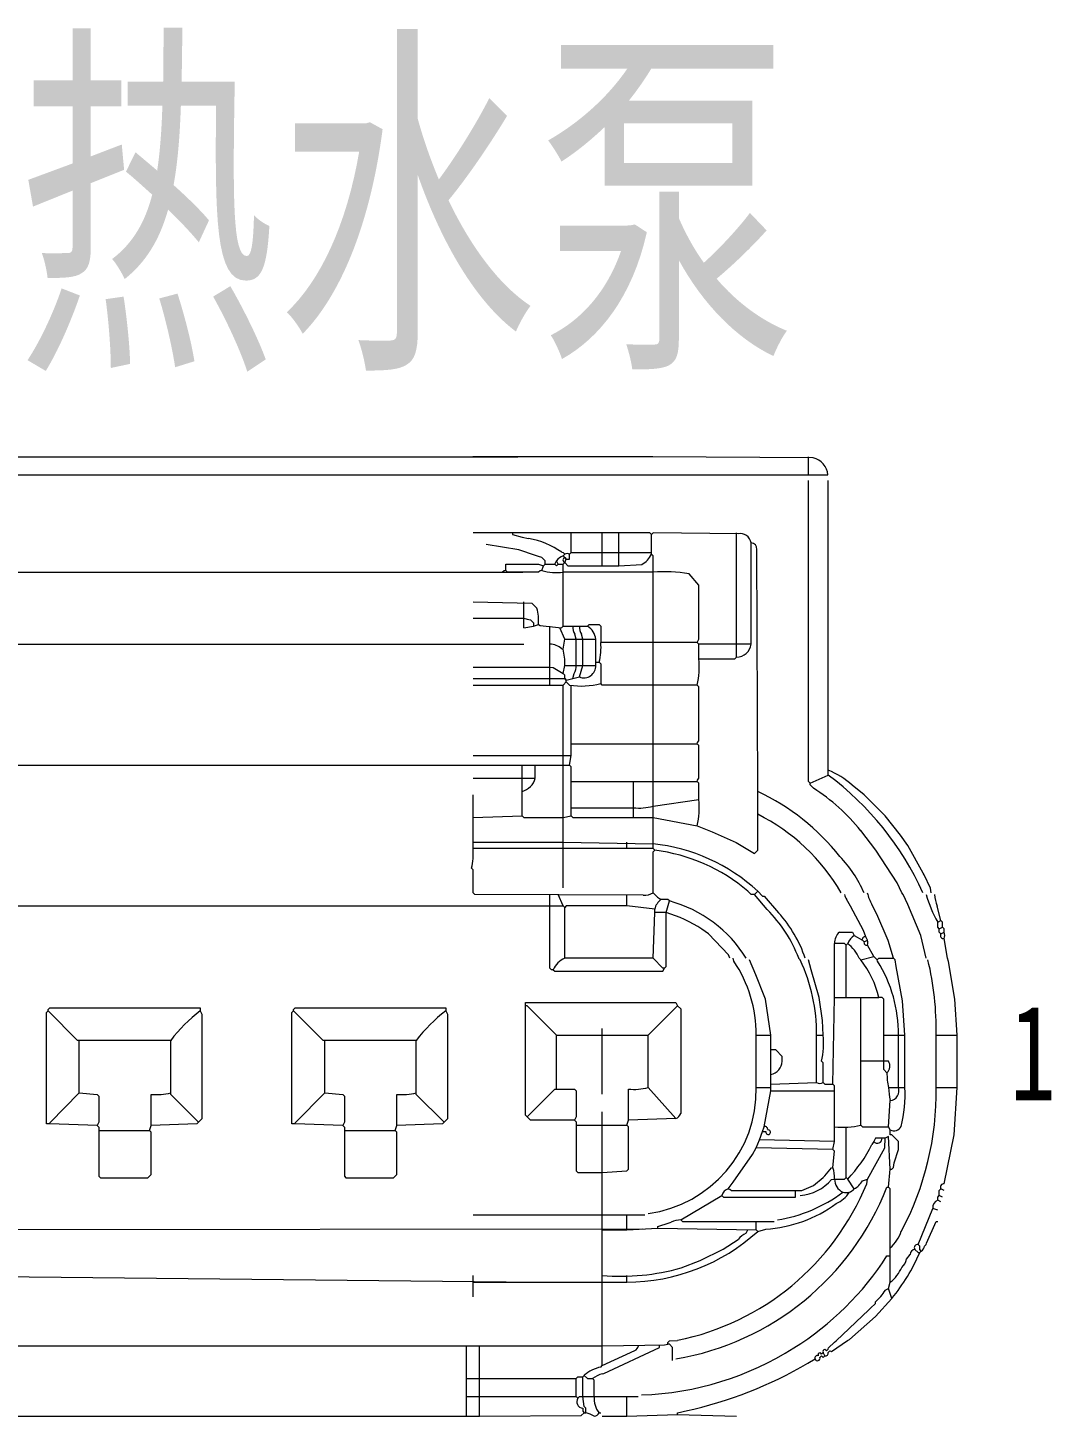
# Model space of a CAD drawing. Header units: inches. Extents: x 47316 to 59086, y 3141 to 11743.
# Drawn here: x 53830.81 to 53849.57, y 9923.17 to 9948.64 of the extents above; entities that cross this region are included whole.
import ezdxf

# ---------------------------------------------------------------- set-up
doc = ezdxf.new("R2010")
doc.units = ezdxf.units.IN
doc.header["$MEASUREMENT"] = 0
doc.styles.add('MtX_FangSong_GB2312', font='')
doc.styles.get('MtX_FangSong_GB2312').set_extended_font_data('FangSong_GB2312')

msp = doc.modelspace()

# ---------------------------------------------------------------- linework, layer by layer
at = {"color": 0, "lineweight": 15}
for p, q in [((53825.979, 9940.768), (53839.795, 9940.768)), ((53825.979, 9940.438), (53838.97, 9940.438)), ((53826.522, 9938.653), (53839.887, 9938.653)), ((53827.392, 9937.333), (53839.902, 9937.333)), ((53825.982, 9935.113), (53839.797, 9935.113)), ((53825.982, 9932.533), (53839.677, 9932.533)), ((53828.352, 9926.593), (53842.077, 9926.608)), ((53828.352, 9925.753), (53840.157, 9925.633)), ((53825.982, 9924.463), (53839.092, 9924.463)), ((53825.862, 9923.173), (53839.092, 9923.173))]:
    msp.add_line(p, q, dxfattribs=at)
at = {"color": 0, "linetype": 'Continuous', "lineweight": 15}
for p, q in [((53840.62, 9940.768), (53838.97, 9940.768)), ((53842.27, 9940.768), (53840.62, 9940.768)), ((53845.209, 9940.753), (53842.27, 9940.768)), ((53845.12, 9940.438), (53845.12, 9940.768)), ((53838.97, 9940.438), (53840.62, 9940.438)), ((53840.62, 9940.438), (53842.27, 9940.438)), ((53842.27, 9940.438), (53845.12, 9940.438)), ((53845.12, 9940.438), (53845.48, 9940.438)), ((53845.122, 9934.813), (53845.122, 9940.333)), ((53845.482, 9935.023), (53845.482, 9940.333)), ((53840.622, 9939.373), (53838.972, 9939.373)), ((53839.692, 9939.373), (53839.692, 9939.343)), ((53839.692, 9939.343), (53839.875, 9939.295)), ((53839.875, 9939.295), (53839.99, 9939.271)), ((53842.212, 9939.373), (53840.622, 9939.373)), ((53840.772, 9939.013), (53840.772, 9939.373)), ((53841.342, 9939.013), (53841.342, 9939.373)), ((53841.642, 9939.013), (53841.642, 9939.373)), ((53842.242, 9939.343), (53842.212, 9939.373)), ((53842.272, 9939.373), (53842.242, 9939.343)), ((53842.242, 9939.013), (53842.242, 9939.343)), ((53843.832, 9939.358), (53842.272, 9939.373)), ((53843.802, 9937.333), (53843.802, 9939.373)), ((53839.81, 9939.061), (53839.212, 9939.163)), ((53840.115, 9938.962), (53839.81, 9939.061)), ((53840.169, 9938.944), (53840.115, 9938.962)), ((53840.598, 9939.02), (53840.622, 9939.013)), ((53840.622, 9939.013), (53840.652, 9938.983)), ((53840.622, 9938.953), (53840.652, 9938.983)), ((53840.742, 9938.983), (53840.772, 9939.013)), ((53840.742, 9938.983), (53840.772, 9939.013)), ((53840.742, 9938.893), (53840.742, 9938.983)), ((53840.772, 9939.013), (53841.342, 9939.013)), ((53841.342, 9939.013), (53841.642, 9939.013)), ((53841.342, 9938.773), (53841.342, 9939.013)), ((53841.642, 9939.013), (53842.242, 9939.013)), ((53841.642, 9938.773), (53841.642, 9939.013)), ((53842.242, 9938.983), (53842.242, 9939.013)), ((53842.272, 9938.953), (53842.242, 9938.983)), ((53844.072, 9937.333), (53844.072, 9939.193)), ((53844.192, 9934.633), (53844.177, 9939.073)), ((53839.572, 9938.683), (53839.572, 9938.803)), ((53839.572, 9938.803), (53840.172, 9938.803)), ((53840.232, 9938.923), (53840.169, 9938.944)), ((53840.172, 9938.803), (53840.262, 9938.773)), ((53840.292, 9938.863), (53840.232, 9938.923)), ((53840.232, 9938.683), (53840.262, 9938.773)), ((53840.262, 9938.773), (53840.292, 9938.803)), ((53840.262, 9938.773), (53840.292, 9938.803)), ((53840.292, 9938.803), (53840.292, 9938.863)), ((53840.292, 9938.803), (53840.472, 9938.803)), ((53840.472, 9938.803), (53840.502, 9938.863)), ((53840.472, 9938.803), (53840.502, 9938.773)), ((53840.532, 9938.803), (53840.502, 9938.863)), ((53840.502, 9938.773), (53840.532, 9938.803)), ((53840.532, 9938.803), (53840.622, 9938.803)), ((53840.622, 9938.953), (53840.652, 9938.923)), ((53840.622, 9938.803), (53840.652, 9938.833)), ((53840.622, 9938.803), (53840.652, 9938.833)), ((53840.622, 9938.653), (53840.622, 9938.803)), ((53840.652, 9938.923), (53840.682, 9938.893)), ((53840.682, 9938.893), (53840.652, 9938.923)), ((53840.652, 9938.833), (53840.682, 9938.893)), ((53840.652, 9938.833), (53840.712, 9938.773)), ((53840.682, 9938.893), (53840.742, 9938.893)), ((53840.712, 9938.773), (53841.342, 9938.773)), ((53841.342, 9938.773), (53841.642, 9938.773)), ((53841.642, 9938.773), (53842.065, 9938.797)), ((53842.272, 9938.653), (53842.272, 9938.953)), ((53839.545, 9938.677), (53839.512, 9938.653)), ((53839.572, 9938.683), (53839.545, 9938.677)), ((53839.602, 9938.653), (53839.572, 9938.683)), ((53840.172, 9938.653), (53839.602, 9938.653)), ((53840.205, 9938.677), (53840.172, 9938.653)), ((53840.232, 9938.683), (53840.205, 9938.677)), ((53840.622, 9937.663), (53840.622, 9938.653)), ((53842.272, 9938.653), (53840.622, 9938.653)), ((53842.272, 9937.363), (53842.272, 9938.653)), ((53843.112, 9938.413), (53842.932, 9938.623)), ((53843.112, 9937.423), (53843.112, 9938.413)), ((53838.972, 9938.113), (53840.052, 9938.083)), ((53839.902, 9937.813), (53839.902, 9938.113)), ((53840.052, 9938.083), (53840.142, 9937.993)), ((53838.972, 9937.813), (53839.902, 9937.813)), ((53839.902, 9937.813), (53839.965, 9937.792)), ((53839.902, 9937.633), (53839.902, 9937.813)), ((53839.965, 9937.792), (53840.022, 9937.783)), ((53840.022, 9937.783), (53840.082, 9937.723)), ((53840.082, 9937.723), (53840.082, 9937.663)), ((53840.082, 9937.663), (53840.172, 9937.693)), ((53840.172, 9937.693), (53840.203, 9937.676)), ((53841.072, 9937.663), (53841.102, 9937.693)), ((53841.102, 9937.693), (53841.282, 9937.693)), ((53841.282, 9937.693), (53841.312, 9937.663)), ((53839.902, 9937.633), (53840.082, 9937.663)), ((53840.203, 9937.676), (53840.592, 9937.633)), ((53840.382, 9937.333), (53840.382, 9937.663)), ((53840.652, 9937.423), (53840.562, 9937.633)), ((53840.592, 9937.633), (53840.622, 9937.663)), ((53840.622, 9937.663), (53841.072, 9937.663)), ((53840.862, 9937.423), (53840.838, 9937.516)), ((53840.982, 9937.423), (53840.958, 9937.516)), ((53841.312, 9937.663), (53841.312, 9937.363)), ((53840.382, 9936.913), (53840.382, 9937.333)), ((53840.597, 9937.25), (53840.622, 9937.243)), ((53840.622, 9937.243), (53840.652, 9937.423)), ((53840.652, 9937.423), (53840.862, 9937.423)), ((53840.862, 9937.423), (53840.982, 9937.423)), ((53840.862, 9936.943), (53840.862, 9937.423)), ((53840.982, 9937.423), (53841.222, 9937.423)), ((53840.982, 9936.943), (53840.982, 9937.423)), ((53841.222, 9937.003), (53841.222, 9937.423)), ((53842.272, 9937.363), (53841.312, 9937.363)), ((53843.082, 9937.363), (53842.272, 9937.363)), ((53842.272, 9936.583), (53842.272, 9937.363)), ((53843.082, 9937.363), (53843.112, 9937.423)), ((53843.112, 9937.333), (53843.082, 9937.363)), ((53843.112, 9937.333), (53843.082, 9937.363)), ((53843.802, 9937.333), (53843.112, 9937.333)), ((53843.112, 9937.063), (53843.112, 9937.333)), ((53844.072, 9937.333), (53843.802, 9937.333)), ((53843.802, 9937.093), (53843.802, 9937.333)), ((53840.622, 9936.793), (53840.652, 9936.943)), ((53840.652, 9936.943), (53840.862, 9936.943)), ((53840.862, 9936.943), (53840.982, 9936.943)), ((53840.922, 9936.733), (53840.982, 9936.943)), ((53840.982, 9936.943), (53841.222, 9936.943)), ((53841.222, 9937.003), (53841.282, 9937.003)), ((53841.222, 9936.943), (53841.222, 9937.003)), ((53841.282, 9937.003), (53841.312, 9936.973)), ((53841.312, 9936.973), (53841.312, 9936.613)), ((53843.112, 9937.063), (53843.772, 9937.063)), ((53843.772, 9937.063), (53843.802, 9937.093)), ((53838.972, 9936.913), (53840.382, 9936.913)), ((53838.972, 9936.703), (53840.382, 9936.703)), ((53840.382, 9936.913), (53840.439, 9936.904)), ((53840.382, 9936.703), (53840.382, 9936.913)), ((53840.382, 9936.703), (53840.652, 9936.703)), ((53840.382, 9936.583), (53840.382, 9936.703)), ((53840.439, 9936.904), (53840.622, 9936.793)), ((53840.652, 9936.763), (53840.622, 9936.793)), ((53840.652, 9936.703), (53840.652, 9936.763)), ((53840.652, 9936.703), (53840.682, 9936.673)), ((53840.682, 9936.673), (53840.652, 9936.703)), ((53840.682, 9936.673), (53840.802, 9936.703)), ((53840.682, 9936.643), (53840.682, 9936.673)), ((53840.802, 9936.703), (53840.826, 9936.796)), ((53840.802, 9936.703), (53840.922, 9936.733)), ((53838.972, 9936.583), (53840.382, 9936.583)), ((53840.382, 9936.583), (53840.622, 9936.583)), ((53840.622, 9936.583), (53840.682, 9936.643)), ((53840.622, 9935.293), (53840.622, 9936.583)), ((53840.742, 9936.583), (53840.682, 9936.643)), ((53840.772, 9935.503), (53840.772, 9936.583)), ((53841.342, 9936.583), (53841.312, 9936.613)), ((53842.272, 9936.583), (53841.342, 9936.583)), ((53843.082, 9936.583), (53842.272, 9936.583)), ((53842.272, 9935.503), (53842.272, 9936.583)), ((53843.112, 9936.553), (53843.082, 9936.583)), ((53843.112, 9935.563), (53843.112, 9936.553)), ((53840.772, 9935.503), (53842.272, 9935.503)), ((53840.772, 9935.293), (53840.772, 9935.503)), ((53842.272, 9935.503), (53843.082, 9935.503)), ((53842.272, 9934.813), (53842.272, 9935.503)), ((53843.082, 9935.503), (53843.088, 9935.53)), ((53843.112, 9935.473), (53843.082, 9935.503)), ((53843.088, 9935.53), (53843.112, 9935.563)), ((53843.112, 9934.873), (53843.112, 9935.473)), ((53838.972, 9935.293), (53840.622, 9935.293)), ((53840.622, 9935.293), (53840.772, 9935.293)), ((53840.622, 9935.113), (53840.622, 9935.293)), ((53840.742, 9935.113), (53840.772, 9935.293)), ((53838.972, 9935.113), (53840.622, 9935.113)), ((53839.872, 9934.873), (53839.872, 9935.113)), ((53840.112, 9934.873), (53840.112, 9935.113)), ((53840.622, 9935.113), (53840.742, 9935.113)), ((53840.622, 9934.153), (53840.622, 9935.113)), ((53840.772, 9935.083), (53840.742, 9935.113)), ((53840.772, 9934.813), (53840.772, 9935.083)), ((53845.152, 9934.783), (53845.482, 9934.933)), ((53845.482, 9934.933), (53845.482, 9935.023)), ((53838.972, 9934.873), (53839.872, 9934.873)), ((53839.872, 9934.873), (53840.112, 9934.873)), ((53839.872, 9934.633), (53839.872, 9934.873)), ((53839.872, 9934.183), (53839.872, 9934.633)), ((53840.772, 9934.813), (53842.272, 9934.813)), ((53840.772, 9934.333), (53840.772, 9934.813)), ((53841.912, 9934.333), (53841.912, 9934.813)), ((53842.272, 9934.813), (53843.082, 9934.813)), ((53842.272, 9934.363), (53842.272, 9934.813)), ((53843.082, 9934.813), (53843.088, 9934.84)), ((53843.112, 9934.783), (53843.082, 9934.813)), ((53843.088, 9934.84), (53843.112, 9934.873)), ((53843.112, 9934.483), (53843.112, 9934.783)), ((53844.192, 9934.213), (53844.192, 9934.633)), ((53845.152, 9934.783), (53845.122, 9934.813)), ((53845.152, 9934.753), (53845.152, 9934.783)), ((53845.212, 9934.693), (53845.152, 9934.753)), ((53846.142, 9934.573), (53845.926, 9934.746)), ((53838.972, 9934.153), (53838.972, 9934.573)), ((53842.272, 9934.363), (53843.112, 9934.483)), ((53846.532, 9934.183), (53846.142, 9934.573)), ((53838.972, 9934.153), (53839.872, 9934.183)), ((53838.972, 9933.703), (53838.972, 9934.153)), ((53839.872, 9934.183), (53839.902, 9934.153)), ((53839.902, 9934.153), (53840.622, 9934.153)), ((53840.622, 9934.153), (53840.772, 9934.183)), ((53840.622, 9933.703), (53840.622, 9934.153)), ((53840.772, 9934.333), (53841.912, 9934.333)), ((53840.772, 9934.183), (53840.772, 9934.333)), ((53840.772, 9934.183), (53840.802, 9934.153)), ((53840.802, 9934.153), (53841.912, 9934.153)), ((53841.912, 9934.153), (53841.912, 9934.333)), ((53841.912, 9934.153), (53842.272, 9934.153)), ((53842.272, 9934.153), (53842.272, 9934.363)), ((53842.272, 9934.153), (53843.082, 9934.003)), ((53842.272, 9933.673), (53842.272, 9934.153)), ((53844.192, 9933.553), (53844.192, 9934.213)), ((53846.809, 9933.828), (53846.532, 9934.183)), ((53843.082, 9934.003), (53843.355, 9933.892)), ((53843.355, 9933.892), (53843.798, 9933.696)), ((53846.359, 9933.558), (53846.082, 9933.913)), ((53838.972, 9933.583), (53838.972, 9933.703)), ((53838.972, 9933.703), (53840.622, 9933.703)), ((53840.622, 9933.583), (53840.622, 9933.703)), ((53840.622, 9933.703), (53842.272, 9933.673)), ((53841.792, 9933.583), (53841.792, 9933.703)), ((53842.272, 9933.583), (53842.272, 9933.673)), ((53843.798, 9933.696), (53844.132, 9933.493)), ((53846.945, 9933.638), (53846.809, 9933.828)), ((53847.228, 9933.136), (53846.945, 9933.638)), ((53840.622, 9933.583), (53838.972, 9933.583)), ((53840.622, 9932.863), (53840.622, 9933.583)), ((53841.792, 9933.583), (53840.622, 9933.583)), ((53842.272, 9933.583), (53841.792, 9933.583)), ((53842.302, 9933.553), (53842.272, 9933.583)), ((53842.272, 9933.523), (53842.302, 9933.553)), ((53842.272, 9932.773), (53842.272, 9933.523)), ((53844.132, 9933.493), (53844.162, 9933.523)), ((53844.162, 9933.523), (53844.192, 9933.553)), ((53846.748, 9932.956), (53846.359, 9933.558)), ((53838.972, 9933.193), (53838.942, 9933.223)), ((53838.972, 9932.773), (53838.972, 9933.193)), ((53847.246, 9933.1), (53847.228, 9933.136)), ((53847.362, 9932.86), (53847.246, 9933.1)), ((53846.832, 9932.773), (53846.748, 9932.956)), ((53847.372, 9932.773), (53847.362, 9932.86)), ((53839.002, 9932.743), (53838.972, 9932.773)), ((53842.092, 9932.728), (53839.002, 9932.743)), ((53840.382, 9932.533), (53840.382, 9932.743)), ((53840.622, 9932.533), (53840.532, 9932.743)), ((53841.792, 9932.533), (53841.792, 9932.743)), ((53842.302, 9932.743), (53842.272, 9932.773)), ((53842.542, 9932.653), (53842.422, 9932.653)), ((53842.512, 9932.413), (53842.572, 9932.623)), ((53842.572, 9932.623), (53842.542, 9932.653)), ((53844.072, 9932.743), (53844.012, 9932.803)), ((53844.132, 9932.743), (53844.072, 9932.743)), ((53844.132, 9932.743), (53844.192, 9932.803)), ((53844.365, 9932.466), (53844.132, 9932.743)), ((53844.192, 9932.803), (53844.282, 9932.713)), ((53844.282, 9932.713), (53844.312, 9932.713)), ((53844.312, 9932.713), (53844.575, 9932.406)), ((53845.896, 9932.53), (53845.819, 9932.658)), ((53846.862, 9932.743), (53846.832, 9932.773)), ((53846.946, 9932.56), (53846.862, 9932.743)), ((53838.972, 9932.533), (53840.382, 9932.533)), ((53840.382, 9931.393), (53840.382, 9932.533)), ((53840.382, 9932.533), (53840.622, 9932.533)), ((53840.652, 9932.503), (53840.622, 9932.533)), ((53840.682, 9932.533), (53840.652, 9932.503)), ((53840.652, 9931.573), (53840.652, 9932.503)), ((53841.792, 9932.533), (53840.682, 9932.533)), ((53842.302, 9932.473), (53841.792, 9932.533)), ((53842.272, 9931.573), (53842.302, 9932.413)), ((53842.302, 9932.413), (53842.302, 9932.473)), ((53842.512, 9932.413), (53842.302, 9932.413)), ((53842.512, 9931.423), (53842.512, 9932.413)), ((53846.133, 9932.08), (53845.896, 9932.53)), ((53846.376, 9932.38), (53846.286, 9932.56)), ((53846.583, 9931.9), (53846.376, 9932.38)), ((53847.182, 9931.99), (53846.946, 9932.56)), ((53847.552, 9932.263), (53847.483, 9932.53)), ((53843.292, 9932.023), (53843.167, 9932.106)), ((53847.492, 9932.233), (53847.552, 9932.263)), ((53847.492, 9932.143), (53847.492, 9932.233)), ((53847.522, 9932.113), (53847.492, 9932.143)), ((53847.522, 9932.113), (53847.582, 9932.143)), ((53847.522, 9932.053), (53847.522, 9932.113)), ((53847.582, 9932.233), (53847.552, 9932.263)), ((53847.582, 9932.143), (53847.582, 9932.233)), ((53847.612, 9932.113), (53847.582, 9932.143)), ((53847.612, 9932.053), (53847.612, 9932.113)), ((53843.658, 9931.636), (53843.292, 9932.023)), ((53845.782, 9931.843), (53845.602, 9931.843)), ((53845.602, 9931.573), (53845.602, 9931.843)), ((53845.692, 9932.053), (53845.932, 9932.053)), ((53845.812, 9931.813), (53845.782, 9931.843)), ((53845.812, 9931.813), (53845.842, 9931.843)), ((53845.932, 9932.053), (53845.962, 9931.993)), ((53845.962, 9931.993), (53846.112, 9931.903)), ((53846.112, 9931.903), (53846.142, 9931.873)), ((53846.172, 9931.963), (53846.133, 9932.08)), ((53846.142, 9931.873), (53846.202, 9931.903)), ((53846.202, 9931.903), (53846.172, 9931.963)), ((53846.682, 9931.573), (53846.583, 9931.9)), ((53847.282, 9931.573), (53847.182, 9931.99)), ((53847.552, 9932.023), (53847.522, 9932.053)), ((53847.552, 9932.023), (53847.612, 9932.053)), ((53847.672, 9931.573), (53847.612, 9931.933)), ((53842.272, 9931.573), (53840.652, 9931.573)), ((53842.452, 9931.393), (53842.272, 9931.573)), ((53843.682, 9931.573), (53843.658, 9931.636)), ((53843.754, 9931.519), (53843.742, 9931.573)), ((53844.972, 9931.543), (53844.942, 9931.573)), ((53845.602, 9930.853), (53845.602, 9931.573)), ((53845.812, 9931.573), (53845.812, 9931.813)), ((53845.812, 9930.853), (53845.812, 9931.573)), ((53846.082, 9931.543), (53846.052, 9931.573)), ((53846.082, 9931.543), (53846.322, 9931.603)), ((53846.322, 9931.603), (53846.202, 9931.813)), ((53846.382, 9931.543), (53846.322, 9931.603)), ((53846.382, 9931.543), (53846.412, 9931.573)), ((53846.412, 9931.573), (53846.682, 9931.573)), ((53846.712, 9931.543), (53846.682, 9931.573)), ((53847.691, 9931.511), (53847.672, 9931.573)), ((53840.412, 9931.363), (53840.382, 9931.393)), ((53840.442, 9931.363), (53840.412, 9931.363)), ((53840.442, 9931.363), (53840.472, 9931.333)), ((53840.472, 9931.333), (53842.452, 9931.333)), ((53842.482, 9931.393), (53842.452, 9931.393)), ((53842.452, 9931.333), (53842.482, 9931.393)), ((53842.482, 9931.393), (53842.512, 9931.423)), ((53844.156, 9931.27), (53844.042, 9931.543)), ((53845.173, 9931.36), (53845.122, 9931.543)), ((53845.32, 9930.851), (53845.173, 9931.36)), ((53846.389, 9931.518), (53846.382, 9931.543)), ((53846.732, 9931.42), (53846.712, 9931.543)), ((53846.849, 9930.792), (53846.732, 9931.42)), ((53847.809, 9930.822), (53847.691, 9931.511)), ((53844.321, 9930.856), (53844.156, 9931.27)), ((53844.332, 9930.82), (53844.321, 9930.856)), ((53844.432, 9930.163), (53844.332, 9930.82)), ((53845.379, 9930.432), (53845.32, 9930.851)), ((53845.572, 9929.263), (53845.602, 9930.853)), ((53845.602, 9930.853), (53845.812, 9930.853)), ((53845.812, 9930.853), (53846.412, 9930.853)), ((53846.082, 9929.683), (53846.082, 9930.853)), ((53846.472, 9930.853), (53846.412, 9930.853)), ((53846.502, 9930.823), (53846.472, 9930.853)), ((53846.502, 9930.163), (53846.502, 9930.823)), ((53847.852, 9930.163), (53847.809, 9930.822)), ((53831.148, 9930.576), (53831.178, 9930.606)), ((53831.148, 9929.586), (53831.148, 9930.576)), ((53831.178, 9930.636), (53831.208, 9930.666)), ((53831.178, 9930.606), (53831.178, 9930.636)), ((53831.718, 9930.066), (53831.178, 9930.606)), ((53831.208, 9930.666), (53832.588, 9930.666)), ((53832.588, 9930.666), (53833.968, 9930.666)), ((53833.968, 9930.666), (53833.968, 9930.606)), ((53833.968, 9930.606), (53833.998, 9930.546)), ((53835.651, 9930.576), (53835.681, 9930.606)), ((53835.651, 9929.586), (53835.651, 9930.576)), ((53835.681, 9930.636), (53835.711, 9930.666)), ((53835.681, 9930.606), (53835.681, 9930.636)), ((53836.221, 9930.066), (53835.681, 9930.606)), ((53835.711, 9930.666), (53837.091, 9930.666)), ((53837.091, 9930.666), (53838.471, 9930.666)), ((53838.471, 9930.666), (53838.471, 9930.606)), ((53838.471, 9930.606), (53838.501, 9930.546)), ((53839.932, 9930.703), (53839.932, 9930.763)), ((53839.932, 9930.763), (53842.692, 9930.763)), ((53839.962, 9930.703), (53839.932, 9930.703)), ((53839.932, 9929.683), (53839.932, 9930.703)), ((53840.502, 9930.163), (53839.962, 9930.703)), ((53842.182, 9930.163), (53842.722, 9930.703)), ((53842.692, 9930.763), (53842.722, 9930.703)), ((53842.722, 9930.703), (53842.782, 9930.643)), ((53842.782, 9930.643), (53842.782, 9928.723)), ((53846.892, 9930.163), (53846.849, 9930.792)), ((53833.998, 9930.546), (53833.998, 9928.626)), ((53838.501, 9930.546), (53838.501, 9928.626)), ((53845.392, 9930.163), (53845.379, 9930.432)), ((53832.588, 9930.066), (53831.718, 9930.066)), ((53831.748, 9929.586), (53831.748, 9930.066)), ((53833.428, 9930.066), (53832.588, 9930.066)), ((53833.428, 9929.586), (53833.428, 9930.066)), ((53837.091, 9930.066), (53836.221, 9930.066)), ((53836.251, 9929.586), (53836.251, 9930.066)), ((53837.931, 9930.066), (53837.091, 9930.066)), ((53837.931, 9929.586), (53837.931, 9930.066)), ((53840.502, 9930.163), (53841.342, 9930.163)), ((53840.502, 9929.683), (53840.502, 9930.163)), ((53841.342, 9930.163), (53841.342, 9930.283)), ((53841.342, 9930.163), (53842.182, 9930.163)), ((53841.342, 9929.683), (53841.342, 9930.163)), ((53842.182, 9929.683), (53842.182, 9930.163)), ((53844.162, 9930.163), (53844.432, 9930.163)), ((53844.162, 9929.683), (53844.162, 9930.163)), ((53844.432, 9929.893), (53844.432, 9930.163)), ((53845.272, 9930.163), (53845.392, 9930.163)), ((53845.272, 9929.683), (53845.272, 9930.163)), ((53846.502, 9930.163), (53846.772, 9930.163)), ((53846.502, 9929.683), (53846.502, 9930.163)), ((53846.772, 9930.163), (53846.892, 9930.163)), ((53846.772, 9929.203), (53846.772, 9930.163)), ((53846.892, 9929.203), (53846.892, 9930.163)), ((53847.462, 9930.163), (53847.852, 9930.163)), ((53847.462, 9929.203), (53847.462, 9930.163)), ((53847.852, 9929.203), (53847.852, 9930.163)), ((53844.522, 9929.893), (53844.432, 9929.893)), ((53844.432, 9929.683), (53844.432, 9929.893)), ((53844.642, 9929.773), (53844.522, 9929.893)), ((53831.148, 9928.536), (53831.148, 9929.586)), ((53831.748, 9929.106), (53831.748, 9929.586)), ((53833.428, 9929.106), (53833.428, 9929.586)), ((53835.651, 9928.536), (53835.651, 9929.586)), ((53836.251, 9929.106), (53836.251, 9929.586)), ((53837.931, 9929.106), (53837.931, 9929.586)), ((53839.932, 9928.693), (53839.932, 9929.683)), ((53840.502, 9929.173), (53840.502, 9929.683)), ((53841.342, 9929.083), (53841.342, 9929.683)), ((53842.182, 9929.203), (53842.182, 9929.683)), ((53844.162, 9929.203), (53844.162, 9929.683)), ((53844.432, 9929.443), (53844.432, 9929.683)), ((53844.642, 9929.683), (53844.642, 9929.773)), ((53845.272, 9929.293), (53845.272, 9929.683)), ((53845.392, 9929.653), (53845.362, 9929.683)), ((53845.392, 9929.293), (53845.392, 9929.653)), ((53846.502, 9929.683), (53846.082, 9929.683)), ((53846.082, 9928.513), (53846.082, 9929.683)), ((53846.592, 9929.683), (53846.502, 9929.683)), ((53846.502, 9929.533), (53846.502, 9929.683)), ((53844.432, 9929.263), (53844.432, 9929.443)), ((53844.432, 9929.263), (53845.272, 9929.293)), ((53845.392, 9929.293), (53845.422, 9929.263)), ((53846.562, 9929.473), (53846.502, 9929.533)), ((53831.214, 9928.563), (53831.748, 9929.106)), ((53831.748, 9929.106), (53832.078, 9929.076)), ((53832.078, 9929.076), (53832.108, 9929.046)), ((53832.108, 9929.046), (53832.108, 9928.566)), ((53833.068, 9928.506), (53833.068, 9929.076)), ((53833.428, 9929.076), (53833.428, 9929.106)), ((53833.938, 9928.566), (53833.428, 9929.076)), ((53835.717, 9928.563), (53836.251, 9929.106)), ((53836.251, 9929.106), (53836.581, 9929.076)), ((53836.581, 9929.076), (53836.611, 9929.046)), ((53836.611, 9929.046), (53836.611, 9928.566)), ((53837.571, 9928.506), (53837.571, 9929.076)), ((53837.931, 9929.076), (53837.931, 9929.106)), ((53838.441, 9928.566), (53837.931, 9929.076)), ((53839.962, 9928.663), (53840.472, 9929.173)), ((53840.472, 9929.173), (53840.502, 9929.173)), ((53840.502, 9929.173), (53840.832, 9929.173)), ((53840.832, 9929.173), (53840.862, 9929.143)), ((53840.862, 9929.143), (53840.862, 9928.663)), ((53841.822, 9928.603), (53841.822, 9929.173)), ((53842.692, 9928.633), (53842.182, 9929.203)), ((53844.162, 9929.203), (53844.432, 9929.203)), ((53844.312, 9928.483), (53844.432, 9929.143)), ((53844.432, 9929.203), (53844.432, 9929.263)), ((53844.432, 9929.143), (53844.432, 9929.203)), ((53844.432, 9929.143), (53845.602, 9929.143)), ((53845.422, 9929.263), (53845.572, 9929.263)), ((53845.602, 9929.233), (53845.572, 9929.263)), ((53845.602, 9929.143), (53845.602, 9929.233)), ((53845.602, 9928.483), (53845.602, 9929.143)), ((53846.592, 9929.203), (53846.772, 9929.203)), ((53846.772, 9929.203), (53846.892, 9929.203)), ((53847.462, 9929.203), (53847.852, 9929.203)), ((53847.792, 9928.333), (53847.852, 9929.203)), ((53846.592, 9928.483), (53846.622, 9928.963)), ((53831.208, 9928.536), (53831.148, 9928.536)), ((53831.208, 9928.536), (53831.214, 9928.563)), ((53832.078, 9928.506), (53831.208, 9928.536)), ((53832.108, 9928.566), (53832.078, 9928.506)), ((53833.908, 9928.536), (53833.068, 9928.506)), ((53833.938, 9928.566), (53833.908, 9928.536)), ((53833.998, 9928.626), (53833.938, 9928.566)), ((53835.711, 9928.536), (53835.651, 9928.536)), ((53835.711, 9928.536), (53835.717, 9928.563)), ((53836.581, 9928.506), (53835.711, 9928.536)), ((53836.611, 9928.566), (53836.581, 9928.506)), ((53838.411, 9928.536), (53837.571, 9928.506)), ((53838.441, 9928.566), (53838.411, 9928.536)), ((53838.501, 9928.626), (53838.441, 9928.566)), ((53839.962, 9928.663), (53839.932, 9928.693)), ((53840.022, 9928.603), (53839.962, 9928.663)), ((53840.832, 9928.603), (53840.022, 9928.603)), ((53840.862, 9928.663), (53840.832, 9928.603)), ((53840.832, 9928.603), (53840.862, 9928.573)), ((53840.862, 9928.573), (53840.862, 9928.513)), ((53841.342, 9928.513), (53841.342, 9928.753)), ((53841.792, 9928.513), (53841.822, 9928.603)), ((53842.692, 9928.633), (53841.822, 9928.603)), ((53832.078, 9928.506), (53832.108, 9928.476)), ((53832.108, 9928.476), (53832.108, 9928.416)), ((53832.108, 9928.416), (53832.588, 9928.416)), ((53832.108, 9928.416), (53832.108, 9927.576)), ((53832.588, 9928.416), (53833.038, 9928.416)), ((53833.038, 9928.416), (53833.068, 9928.506)), ((53833.068, 9928.386), (53833.038, 9928.416)), ((53833.068, 9927.606), (53833.068, 9928.386)), ((53836.581, 9928.506), (53836.611, 9928.476)), ((53836.611, 9928.476), (53836.611, 9928.416)), ((53836.611, 9928.416), (53837.091, 9928.416)), ((53836.611, 9928.416), (53836.611, 9927.576)), ((53837.091, 9928.416), (53837.541, 9928.416)), ((53837.541, 9928.416), (53837.571, 9928.506)), ((53837.571, 9928.386), (53837.541, 9928.416)), ((53837.571, 9927.606), (53837.571, 9928.386)), ((53840.862, 9928.513), (53841.342, 9928.513)), ((53840.862, 9928.513), (53840.862, 9927.673)), ((53841.342, 9928.513), (53841.792, 9928.513)), ((53841.342, 9927.643), (53841.342, 9928.513)), ((53841.822, 9928.483), (53841.792, 9928.513)), ((53841.822, 9927.703), (53841.822, 9928.483)), ((53844.222, 9928.243), (53844.282, 9928.393)), ((53844.282, 9928.393), (53844.312, 9928.483)), ((53844.282, 9928.393), (53844.342, 9928.393)), ((53845.602, 9928.213), (53845.602, 9928.483)), ((53845.812, 9927.553), (53845.812, 9928.483)), ((53846.082, 9928.513), (53846.112, 9928.483)), ((53846.112, 9928.483), (53846.592, 9928.483)), ((53846.352, 9928.273), (53846.322, 9928.213)), ((53846.532, 9928.273), (53846.352, 9928.273)), ((53846.52, 9928.095), (53846.532, 9928.273)), ((53846.592, 9928.303), (53846.532, 9928.273)), ((53846.622, 9928.423), (53846.592, 9928.483)), ((53846.622, 9927.703), (53846.592, 9928.303)), ((53846.622, 9928.333), (53846.622, 9928.423)), ((53846.652, 9928.333), (53846.622, 9928.333)), ((53846.772, 9928.213), (53846.652, 9928.333)), ((53847.612, 9927.433), (53847.792, 9928.333)), ((53844.096, 9927.976), (53844.162, 9928.093)), ((53844.162, 9928.093), (53844.222, 9928.243)), ((53845.572, 9928.063), (53844.162, 9928.093)), ((53845.602, 9928.213), (53844.222, 9928.243)), ((53845.572, 9928.063), (53845.602, 9928.213)), ((53845.602, 9928.033), (53845.572, 9928.063)), ((53845.572, 9927.733), (53845.602, 9928.033)), ((53846.202, 9927.523), (53846.52, 9928.095)), ((53846.322, 9928.213), (53846.286, 9928.156)), ((53846.693, 9927.82), (53846.772, 9928.063)), ((53846.772, 9928.063), (53846.772, 9928.213)), ((53843.742, 9927.463), (53844.096, 9927.976)), ((53846.682, 9927.733), (53846.693, 9927.82)), ((53832.108, 9927.576), (53832.138, 9927.546)), ((53832.138, 9927.546), (53832.558, 9927.546)), ((53832.558, 9927.546), (53833.008, 9927.546)), ((53833.008, 9927.546), (53833.038, 9927.576)), ((53833.038, 9927.576), (53833.068, 9927.606)), ((53836.611, 9927.576), (53836.641, 9927.546)), ((53836.641, 9927.546), (53837.061, 9927.546)), ((53837.061, 9927.546), (53837.511, 9927.546)), ((53837.511, 9927.546), (53837.541, 9927.576)), ((53837.541, 9927.576), (53837.571, 9927.606)), ((53840.862, 9927.673), (53840.892, 9927.643)), ((53840.892, 9927.643), (53841.342, 9927.643)), ((53841.342, 9927.643), (53841.792, 9927.673)), ((53841.342, 9926.863), (53841.342, 9927.643)), ((53841.792, 9927.673), (53841.822, 9927.703)), ((53845.212, 9927.403), (53845.392, 9927.553)), ((53845.392, 9927.553), (53845.422, 9927.583)), ((53845.422, 9927.583), (53845.545, 9927.727)), ((53845.545, 9927.727), (53845.572, 9927.733)), ((53845.545, 9927.514), (53845.602, 9927.523)), ((53845.602, 9927.523), (53845.782, 9927.523)), ((53845.782, 9927.523), (53845.812, 9927.553)), ((53845.842, 9927.523), (53845.812, 9927.553)), ((53845.962, 9927.343), (53845.842, 9927.523)), ((53846.112, 9927.493), (53846.202, 9927.523)), ((53846.192, 9927.436), (53846.202, 9927.523)), ((53846.592, 9927.373), (53846.622, 9927.703)), ((53846.622, 9927.703), (53846.652, 9927.703)), ((53846.652, 9927.703), (53846.682, 9927.733)), ((53843.652, 9927.343), (53843.742, 9927.463)), ((53843.652, 9927.343), (53843.679, 9927.337)), ((53843.679, 9927.337), (53843.712, 9927.313)), ((53843.712, 9927.313), (53845.002, 9927.313)), ((53844.882, 9927.193), (53844.882, 9927.313)), ((53845.002, 9927.313), (53845.089, 9927.352)), ((53845.089, 9927.352), (53845.212, 9927.403)), ((53846.562, 9927.373), (53846.592, 9927.373)), ((53846.622, 9927.343), (53846.592, 9927.373)), ((53846.622, 9926.263), (53846.622, 9927.343)), ((53847.522, 9927.313), (53847.552, 9927.343)), ((53847.522, 9927.223), (53847.522, 9927.313)), ((53847.612, 9927.313), (53847.552, 9927.343)), ((53842.782, 9926.773), (53843.532, 9927.223)), ((53843.532, 9927.223), (53843.562, 9927.193)), ((53843.562, 9927.193), (53844.882, 9927.193)), ((53847.492, 9927.193), (53847.522, 9927.223)), ((53847.492, 9927.133), (53847.492, 9927.193)), ((53847.552, 9927.103), (53847.492, 9927.133)), ((53847.582, 9927.193), (53847.522, 9927.223)), ((53841.342, 9926.863), (53838.972, 9926.863)), ((53842.122, 9926.863), (53841.342, 9926.863)), ((53841.342, 9926.593), (53841.342, 9926.863)), ((53841.792, 9926.593), (53841.792, 9926.863)), ((53842.569, 9926.722), (53842.605, 9926.734)), ((53842.782, 9926.773), (53842.812, 9926.743)), ((53842.812, 9926.743), (53844.492, 9926.743)), ((53844.162, 9926.593), (53844.162, 9926.743)), ((53847.132, 9926.323), (53847.402, 9926.983)), ((53847.288, 9926.35), (53847.462, 9926.743)), ((53847.492, 9926.953), (53847.402, 9926.983)), ((53847.462, 9926.743), (53847.492, 9926.743)), ((53841.342, 9926.593), (53841.792, 9926.593)), ((53841.342, 9925.753), (53841.342, 9926.593)), ((53841.792, 9926.593), (53842.362, 9926.623)), ((53842.362, 9926.653), (53842.569, 9926.722)), ((53842.362, 9926.623), (53842.362, 9926.653)), ((53842.362, 9926.623), (53844.162, 9926.593)), ((53843.982, 9926.533), (53844.012, 9926.593)), ((53844.162, 9926.593), (53844.192, 9926.563)), ((53844.192, 9926.563), (53844.34, 9926.605)), ((53843.139, 9926.029), (53843.559, 9926.239)), ((53843.559, 9926.239), (53843.832, 9926.413)), ((53846.622, 9926.113), (53846.622, 9926.263)), ((53847.072, 9926.233), (53847.132, 9926.173)), ((53847.162, 9926.293), (53847.132, 9926.323)), ((53847.162, 9926.233), (53847.162, 9926.293)), ((53847.192, 9926.203), (53847.162, 9926.233)), ((53847.252, 9926.293), (53847.282, 9926.323)), ((53847.282, 9926.323), (53847.288, 9926.35)), ((53842.785, 9925.894), (53843.139, 9926.029)), ((53846.562, 9926.113), (53846.622, 9926.113)), ((53846.622, 9925.633), (53846.622, 9926.113)), ((53846.922, 9926.053), (53846.988, 9926.14)), ((53847.132, 9926.173), (53847.162, 9926.173)), ((53847.162, 9926.173), (53847.192, 9926.203)), ((53847.162, 9926.173), (53847.192, 9926.203)), ((53838.972, 9925.633), (53838.972, 9925.753)), ((53841.342, 9925.633), (53841.342, 9925.753)), ((53841.792, 9925.633), (53841.792, 9925.753)), ((53838.972, 9925.633), (53841.342, 9925.633)), ((53838.972, 9925.363), (53838.972, 9925.633)), ((53841.342, 9925.633), (53841.792, 9925.633)), ((53841.342, 9924.463), (53841.342, 9925.633)), ((53846.532, 9925.483), (53846.592, 9925.513)), ((53846.592, 9925.513), (53846.622, 9925.633)), ((53846.652, 9925.333), (53846.592, 9925.513)), ((53846.262, 9925.153), (53846.352, 9925.243)), ((53846.352, 9925.003), (53846.652, 9925.333)), ((53846.352, 9925.243), (53846.352, 9925.273)), ((53845.632, 9924.553), (53846.232, 9925.123)), ((53845.872, 9924.583), (53846.352, 9925.003)), ((53846.232, 9925.123), (53846.262, 9925.153)), ((53838.852, 9923.863), (53838.852, 9924.463)), ((53838.972, 9924.463), (53841.342, 9924.463)), ((53839.092, 9923.863), (53839.092, 9924.463)), ((53841.342, 9924.463), (53842.122, 9924.477)), ((53841.342, 9924.103), (53841.342, 9924.463)), ((53842.122, 9924.477), (53842.485, 9924.484)), ((53842.392, 9924.433), (53842.392, 9924.463)), ((53842.485, 9924.484), (53842.542, 9924.493)), ((53842.542, 9924.523), (53842.572, 9924.553)), ((53842.542, 9924.493), (53842.542, 9924.523)), ((53842.572, 9924.493), (53842.542, 9924.493)), ((53842.572, 9924.553), (53842.72, 9924.565)), ((53842.632, 9924.433), (53842.572, 9924.493)), ((53845.488, 9924.43), (53845.599, 9924.529)), ((53845.542, 9924.358), (53845.839, 9924.559)), ((53845.599, 9924.529), (53845.632, 9924.553)), ((53845.839, 9924.559), (53845.872, 9924.583)), ((53841.342, 9924.103), (53841.939, 9924.379)), ((53841.369, 9923.959), (53842.392, 9924.433)), ((53842.632, 9924.193), (53842.632, 9924.433)), ((53845.332, 9924.253), (53845.362, 9924.283)), ((53845.362, 9924.313), (53845.392, 9924.343)), ((53845.362, 9924.283), (53845.392, 9924.253)), ((53845.422, 9924.283), (53845.392, 9924.343)), ((53845.392, 9924.253), (53845.422, 9924.283)), ((53845.452, 9924.373), (53845.482, 9924.403)), ((53845.482, 9924.403), (53845.488, 9924.43)), ((53845.482, 9924.343), (53845.512, 9924.373)), ((53845.512, 9924.373), (53845.542, 9924.358)), ((53841.312, 9924.073), (53841.342, 9924.103)), ((53841.342, 9923.953), (53841.369, 9923.959)), ((53838.852, 9923.863), (53838.972, 9923.863)), ((53838.852, 9923.533), (53838.852, 9923.863)), ((53838.972, 9923.863), (53839.092, 9923.863)), ((53839.092, 9923.863), (53840.862, 9923.863)), ((53839.092, 9923.533), (53839.092, 9923.863)), ((53840.862, 9923.863), (53840.892, 9923.893)), ((53840.862, 9923.533), (53840.862, 9923.863)), ((53840.892, 9923.893), (53840.982, 9923.893)), ((53840.982, 9923.893), (53841.012, 9923.923)), ((53840.982, 9923.533), (53840.982, 9923.893)), ((53841.012, 9923.923), (53841.072, 9923.863)), ((53841.072, 9923.863), (53841.162, 9923.863)), ((53841.192, 9923.833), (53841.162, 9923.863)), ((53841.192, 9923.533), (53841.192, 9923.833)), ((53838.852, 9923.533), (53838.972, 9923.533)), ((53838.852, 9923.173), (53838.852, 9923.533)), ((53838.972, 9923.533), (53839.092, 9923.533)), ((53839.092, 9923.533), (53840.862, 9923.533)), ((53839.092, 9923.173), (53839.092, 9923.533)), ((53840.862, 9923.533), (53840.892, 9923.503)), ((53840.892, 9923.503), (53840.922, 9923.533)), ((53840.922, 9923.533), (53840.982, 9923.533)), ((53840.982, 9923.533), (53841.192, 9923.533)), ((53841.012, 9923.353), (53840.982, 9923.533)), ((53841.192, 9923.533), (53841.342, 9923.533)), ((53841.342, 9923.533), (53842.002, 9923.533)), ((53841.792, 9923.173), (53841.792, 9923.533)), ((53838.852, 9923.173), (53838.972, 9923.173)), ((53838.972, 9923.173), (53839.092, 9923.173)), ((53839.092, 9923.173), (53840.952, 9923.188)), ((53840.952, 9923.188), (53841.012, 9923.233)), ((53840.982, 9923.323), (53840.982, 9923.263)), ((53840.982, 9923.263), (53841.012, 9923.233)), ((53841.042, 9923.323), (53841.012, 9923.353)), ((53841.012, 9923.233), (53841.042, 9923.233)), ((53841.042, 9923.233), (53841.042, 9923.323)), ((53841.282, 9923.233), (53841.312, 9923.233)), ((53841.342, 9923.173), (53841.792, 9923.173)), ((53841.792, 9923.173), (53842.722, 9923.203)), ((53842.722, 9923.233), (53842.905, 9923.281)), ((53842.722, 9923.203), (53842.722, 9923.233)), ((53842.722, 9923.203), (53843.802, 9923.173)), ((53842.905, 9923.281), (53843.02, 9923.305))]:
    msp.add_line(p, q, dxfattribs=at)
for centre, radius, start, end in [((53845.123, 9940.406), 0.358, 5.1253, 76.0813), ((53839.724, 9937.768), 1.527, 55.0983, 79.9756), ((53843.871, 9939.157), 0.205, 10.0157, 100.9357), ((53840.697, 9938.902), 0.0929, 61.0203, 118.9797), ((53841.895, 9939.136), 0.379, 296.6284, 336.2122), ((53844.059, 9939.075), 0.119, 358.9265, 83.4528), ((53840.697, 9938.728), 0.237, 108.4349, 145.3049), ((53840.667, 9938.878), 0.0474, 108.435, 251.565), ((53840.505, 9939.673), 1.026, 254.6161, 276.5865), ((53842.487, 9936.099), 2.563, 79.9911, 94.8038), ((53839.166, 9937.744), 1.008, 357.106, 14.3152), ((53841.081, 9937.653), 0.279, 178.0287, 209.4928), ((53841.201, 9937.653), 0.279, 178.0287, 209.4928), ((53840.901, 9937.389), 0.322, 5.9786, 58.0321), ((53840.383, 9937.015), 0.318, 47.605, 90.0725), ((53839.793, 9937.009), 0.861, 355.6321, 15.7891), ((53840.349, 9937.262), 0.969, 344.4931, 5.9796), ((53843.792, 9937.377), 0.284, 272.1201, 351.147), ((53840.583, 9936.933), 0.279, 330.5072, 1.9713), ((53841.004, 9936.935), 0.218, 247.9116, 2.0725), ((53841.79, 9936.905), 1.331, 346.0174, 6.8299), ((53840.961, 9937.866), 1.301, 260.3429, 285.6826), ((53844.974, 9933.716), 1.402, 47.2309, 68.7337), ((53842.179, 9930.492), 5.535, 24.3426, 53.3642), ((53839.78, 9934.965), 0.345, 285.5241, 344.4759), ((53842.386, 9930.804), 4.233, 38.4847, 64.7404), ((53843.253, 9931.633), 3.633, 38.8689, 57.3754), ((53841.79, 9934.325), 1.331, 346.0174, 6.8299), ((53842.013, 9935.297), 0.969, 264.0204, 285.5069), ((53842.564, 9930.95), 3.647, 29.993, 63.4784), ((53841.915, 9930.332), 3.36, 47.3443, 83.9027), ((53837.874, 9933.493), 1.102, 345.8028, 4.6699), ((53841.905, 9930.324), 3.254, 49.6428, 82.9931), ((53844.064, 9931.871), 2.265, 23.4516, 43.7831), ((53842.111, 9933.038), 0.31, 266.5778, 301.3862), ((53842.529, 9932.92), 0.287, 218.006, 248.2542), ((53842.603, 9932.402), 0.309, 125.8383, 166.7816), ((53841.94, 9930.303), 2.405, 31.8866, 74.7647), ((53846.029, 9932.799), 0.253, 192.8048, 213.9657), ((53846.954, 9932.946), 0.772, 192.9918, 210.0534), ((53849.327, 9933.287), 2.116, 194.8929, 209.8674), ((53848.21, 9932.817), 0.781, 185.4049, 201.5256), ((53841.786, 9930.013), 2.507, 56.5681, 73.1512), ((53842.6, 9930.692), 2.503, 20.6063, 45.1481), ((53842.839, 9930.831), 2.344, 18.4428, 42.211), ((53845.859, 9931.857), 0.258, 130.4743, 183.1285), ((53846.145, 9931.724), 0.325, 124.1737, 158.5067), ((53845.43, 9931.306), 0.677, 23.2423, 52.5077), ((53846.157, 9931.918), 0.0474, 71.5651, 198.4349), ((53846.187, 9931.858), 0.0474, 161.5651, 288.4349), ((53846.092, 9931.858), 0.119, 337.7509, 22.2491), ((53847.6, 9931.99), 0.058, 144.9406, 282.4396), ((53847.437, 9931.993), 0.185, 341.0753, 18.9247), ((53840.827, 9931.188), 0.423, 114.4439, 155.5561), ((53841.805, 9930.193), 2.357, 359.2656, 34.2259), ((53842.07, 9930.189), 3.202, 359.5255, 25.004), ((53844.795, 9930.503), 1.654, 12.1955, 38.9245), ((53844.285, 9930.191), 2.488, 359.356, 32.2251), ((53842.202, 9930.289), 5.262, 358.6234, 13.7835), ((53835.613, 9928.421), 2.735, 126.9747, 143.0253), ((53840.116, 9928.421), 2.735, 126.9747, 143.0253), ((53844.07, 9930.005), 1.331, 346.0174, 6.8299), ((53844.383, 9929.698), 0.26, 281.0054, 356.6227), ((53846.443, 9929.597), 0.172, 313.8763, 29.8635), ((53845.332, 9929.387), 0.111, 237.3807, 302.6193), ((53847.535, 9929.444), 0.973, 178.317, 194.3634), ((53833.169, 9930.04), 0.969, 264.0204, 285.5069), ((53837.672, 9930.04), 0.969, 264.0204, 285.5069), ((53841.923, 9930.137), 0.969, 264.0204, 285.5069), ((53841.883, 9929.153), 2.28, 277.5371, 1.2603), ((53847.549, 9929.201), 0.957, 179.8657, 194.3843), ((53846.601, 9929.143), 0.181, 276.6609, 19.3283), ((53844.432, 9929.078), 2.463, 346.0953, 2.9109), ((53842.078, 9929.106), 5.385, 331.8515, 1.0289), ((53842.627, 9928.788), 0.168, 292.7509, 337.2491), ((53844.327, 9928.438), 0.0474, 341.5651, 108.4349), ((53844.384, 9928.381), 0.0433, 164.3578, 105.6422), ((53845.769, 9929.677), 1.205, 262.0696, 285.0831), ((53846.388, 9928.266), 0.0845, 218.7734, 4.8295), ((53846.687, 9928.567), 0.158, 245.6411, 329.1643), ((53844, 9929.287), 2.55, 316.2343, 333.6724), ((53844.902, 9928.071), 0.851, 274.7457, 319.1021), ((53844.843, 9927.522), 0.759, 0.101, 16.1592), ((53845.859, 9927.516), 0.257, 178.5249, 245.4859), ((53841.833, 9929.231), 5.081, 279.7369, 338.5511), ((53841.765, 9929.255), 4.786, 281.5169, 337.6569), ((53843.688, 9927.188), 0.159, 102.8214, 167.1786), ((53844.112, 9929.476), 2.739, 279.2566, 306.7944), ((53845.409, 9927.57), 0.545, 294.1731, 328.1987), ((53845.812, 9927.47), 0.196, 252.1761, 319.7147), ((53845.76, 9927.695), 0.407, 299.8759, 330.1241), ((53847.602, 9927.375), 0.0592, 80.2724, 212.3474), ((53844.184, 9929.051), 2.451, 273.6429, 306.2082), ((53847.545, 9927), 0.143, 111.4377, 186.6348), ((53842.813, 9926.213), 0.56, 93.1188, 111.7331), ((53841.786, 9929.212), 3.579, 270.1043, 312.2584), ((53844.207, 9926.098), 0.49, 117.3498, 139.9698), ((53846.206, 9926.763), 0.65, 309.7391, 342.3587), ((53847.093, 9926.13), 0.106, 101.5093, 174.3124), ((53847.122, 9926.265), 0.0592, 80.2724, 212.3474), ((53847.104, 9926.327), 0.152, 305.4554, 347.1644), ((53841.97, 9929.055), 5.454, 301.9389, 327.3519), ((53843.807, 9927.635), 3.66, 321.021, 336.4515), ((53846.641, 9926.12), 0.29, 311.4562, 346.6163), ((53841.672, 9929.832), 4.092, 265.3772, 285.7845), ((53846.247, 9926.141), 0.632, 306.4121, 337.8379), ((53845.707, 9926.008), 0.978, 311.2686, 327.5288), ((53841.895, 9924.478), 0.109, 294.2036, 352.0566), ((53841.89, 9929.067), 5.506, 271.7943, 302.5841), ((53841.26, 9930.712), 7.613, 283.3688, 301.541), ((53845.287, 9924.238), 0.0474, 71.5651, 198.4349), ((53845.287, 9924.238), 0.0474, 198.4349, 18.4349), ((53845.331, 9924.301), 0.0337, 20.2249, 212.9052), ((53845.421, 9924.361), 0.0337, 20.2249, 212.9052), ((53845.437, 9924.328), 0.0474, 251.5651, 18.4349), ((53841.432, 9923.458), 0.627, 101.0501, 132.08), ((53841.535, 9923.343), 0.64, 107.5143, 125.6158), ((53840.987, 9923.438), 0.115, 145.6197, 267.5104), ((53841.619, 9923.498), 0.429, 175.2734, 218.1251), ((53840.927, 9922.726), 0.52, 59.2549, 77.1422), ((53841.187, 9923.278), 0.105, 272.7263, 334.6538)]:
    msp.add_arc(centre, radius, start, end, dxfattribs=at)

# ---------------------------------------------------------------- texts
at = {"color": 0, "lineweight": 15, "style": 'MtX_FangSong_GB2312', "width": 0.7}
for s, height, p in [('接加热水泵', 5, (53821.048, 9942.904)), ('1', 1.75, (53848.821, 9928.968))]:
    msp.add_text(s, height=height, dxfattribs=at).set_placement(p)

doc.saveas('drawing.dxf')
